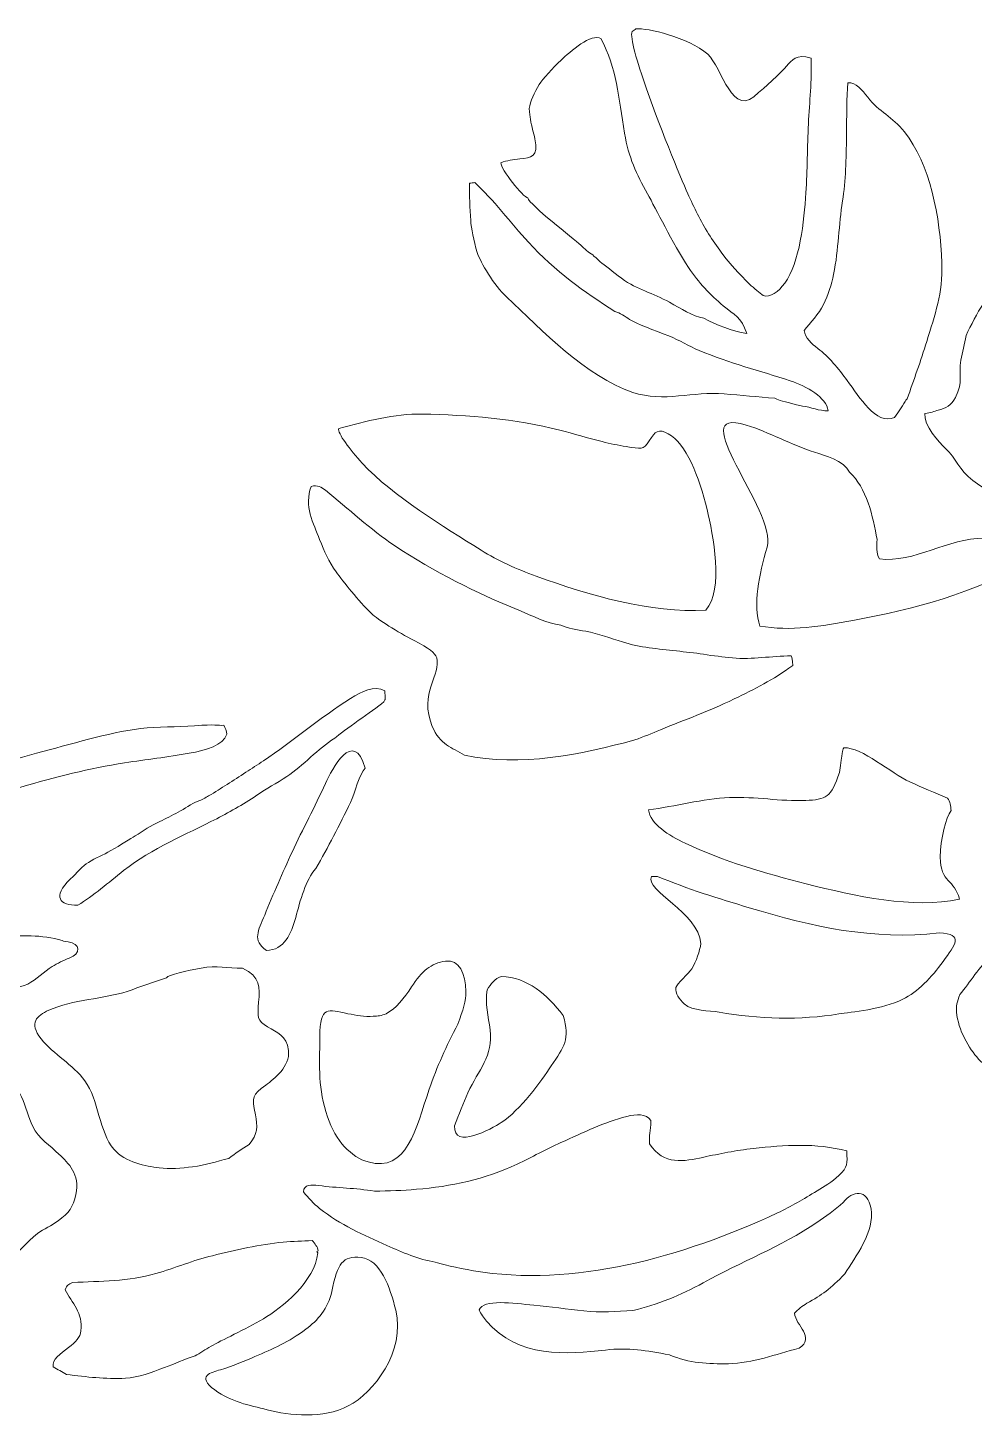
# Model space of a CAD drawing. Header units: millimetres. Extents: x -1203 to 1201, y -591 to 590.
# Drawn here: x -766 to -48, y -489 to 568 of the extents above; entities that cross this region are included whole.
import ezdxf

# ---------------------------------------------------------------- set-up
doc = ezdxf.new("R2010")
doc.units = ezdxf.units.MM
doc.header["$MEASUREMENT"] = 0
doc.layers.add('Layer 1', color=7, linetype='Continuous')

msp = doc.modelspace()

# ---------------------------------------------------------------- linework, layer by layer
at = {"layer": 'Layer 1', "color": 250, "lineweight": 20}
for points, knots in [([(-220.4128, 335.7366), (-231.2581, 337.4642), (-243.2218, 341.9722), (-253.0052, 347.3442), (-261.901, 348.9203), (-270.2845, 354.5457), (-278.9274, 359.3858), (-292.0442, 366.7312), (-302.7661, 368.4364), (-315.5216, 377.6745), (-321.9778, 382.3508), (-328.1135, 387.5693), (-331.8312, 390.2562), (-333.0046, 392.108), (-336.9179, 394.2682), (-337.3092, 395.3794), (-340.6644, 397.2603), (-343.5511, 400.0246), (-346.4566, 402.7332), (-352.3053, 408.1907), (-385.3616, 433.3085), (-386.6182, 438.661), (-390.0835, 439.0317), (-407.4142, 460.5172), (-407.1334, 465.3332), (-402.5231, 467.2627), (-397.6487, 467.7205), (-392.7295, 468.2459), (-384.1995, 469.1544), (-378.2169, 469.7558), (-381.2449, 483.5386), (-382.2934, 488.3126), (-383.7294, 492.4505), (-384.6663, 498.3823), (-384.9958, 500.4686), (-385.3308, 502.9802), (-385.6668, 506.6394), (-384.6375, 511.6979), (-381.7568, 519.0191), (-378.0277, 524.7556), (-375.2453, 529.036), (-367.773, 537.4894), (-361.4316, 543.3771), (-354.5901, 549.7264), (-338.1465, 564.1584), (-331.1034, 559.6747), (-318.9332, 537.1114), (-317.7926, 515.4974), (-313.1779, 487.8863), (-310.011, 468.9368), (-304.3244, 457.1821), (-295.6676, 441.6584), (-289.5795, 430.7364), (-276.7907, 404.5571), (-264.5487, 385.7626), (-257.076, 374.2908), (-247.9526, 364.9693), (-238.383, 356.8127), (-229.9508, 349.6255), (-224.3928, 348.4047), (-220.4128, 335.7366)], [0, 0, 0, 0, 0.05, 0.05, 0.05, 0.1, 0.1, 0.1, 0.15, 0.15, 0.15, 0.2, 0.2, 0.2, 0.25, 0.25, 0.25, 0.3, 0.3, 0.3, 0.35, 0.35, 0.35, 0.4, 0.4, 0.4, 0.45, 0.45, 0.45, 0.5, 0.5, 0.5, 0.55, 0.55, 0.55, 0.6, 0.6, 0.6, 0.65, 0.65, 0.65, 0.7, 0.7, 0.7, 0.75, 0.75, 0.75, 0.8, 0.8, 0.8, 0.85, 0.85, 0.85, 0.9, 0.9, 0.9, 0.95, 0.95, 0.95, 1, 1, 1, 1]), ([(-173.5254, 494.8645), (-174.3039, 477.4413), (-174.3851, 459.9464), (-175.4762, 442.511), (-176.8161, 421.0888), (-180.0276, 389.607), (-191.5333, 373.8424), (-196.1622, 367.5008), (-202.5069, 362.6548), (-208.002, 364.5084), (-210.3603, 366.7312), (-214.7181, 369.8906), (-218.3578, 373.2769), (-219.763, 374.582), (-232.1986, 387.0359), (-238.5165, 395.7494), (-241.7159, 400.1622), (-245.0057, 404.8087), (-248.2322, 409.6561), (-254.6049, 419.2268), (-259.339, 429.4537), (-264.2678, 439.922), (-268.2505, 448.3804), (-284.9469, 488.5771), (-296.4628, 521.4096), (-303.8453, 542.4548), (-309.0989, 560.4765), (-307.5119, 565.17), (-306.5069, 565.7873), (-305.5006, 566.4051), (-304.4936, 567.0848), (-296.0666, 567.8716), (-264.9964, 560.9483), (-249.989, 547.8007), (-239.0434, 538.2108), (-231.3763, 496.8755), (-211.4676, 518.863), (-209.4681, 519.2508), (-192.6362, 535.674), (-190.0745, 538.657), (-185.884, 543.5328), (-182.9411, 548.2284), (-171.4971, 544.7959), (-170.7925, 527.4894), (-172.7538, 512.148), (-173.5254, 494.8645)], [0, 0, 0, 0, 0.066666667, 0.066666667, 0.066666667, 0.133333333, 0.133333333, 0.133333333, 0.2, 0.2, 0.2, 0.266666667, 0.266666667, 0.266666667, 0.333333333, 0.333333333, 0.333333333, 0.4, 0.4, 0.4, 0.466666667, 0.466666667, 0.466666667, 0.533333333, 0.533333333, 0.533333333, 0.6, 0.6, 0.6, 0.666666667, 0.666666667, 0.666666667, 0.733333333, 0.733333333, 0.733333333, 0.8, 0.8, 0.8, 0.866666667, 0.866666667, 0.866666667, 0.933333333, 0.933333333, 0.933333333, 1, 1, 1, 1]), ([(-83.6764, 329.6593), (-88.1219, 314.9283), (-93.4891, 300.4661), (-98.4854, 286.034), (-99.7717, 285.2315), (-100.6663, 282.3289), (-108.1564, 271.834), (-122.3845, 266.0394), (-134.5917, 287.2923), (-143.9993, 300.0101), (-150.721, 309.1001), (-158.1315, 318.1987), (-166.2967, 324.3407), (-171.2028, 328.0304), (-175.8861, 332.0879), (-176.7515, 338.083), (-172.2659, 344.0105), (-165.5145, 350.3196), (-162.0197, 357.6611), (-158.4469, 365.1664), (-155.9093, 372.7655), (-154.3676, 380.5911), (-150.5278, 400.0764), (-150.5258, 418.1873), (-147.6467, 436.4039), (-145.2681, 451.4446), (-144.7818, 468.8433), (-144.5967, 485.2591), (-144.4222, 500.6796), (-144.5119, 515.2336), (-143.5454, 526.1492), (-137.1614, 526.4621), (-132.8824, 520.6389), (-128.5092, 515.0809), (-119.896, 504.1257), (-109.8523, 500.3713), (-100.5543, 488.8407), (-81.3303, 464.9996), (-73.2598, 423.5678), (-72.1423, 389.2794), (-71.3804, 365.8678), (-77.4442, 350.302), (-83.6764, 329.6593)], [0, 0, 0, 0, 0.071428571, 0.071428571, 0.071428571, 0.142857143, 0.142857143, 0.142857143, 0.214285714, 0.214285714, 0.214285714, 0.285714286, 0.285714286, 0.285714286, 0.357142857, 0.357142857, 0.357142857, 0.428571429, 0.428571429, 0.428571429, 0.5, 0.5, 0.5, 0.571428571, 0.571428571, 0.571428571, 0.642857143, 0.642857143, 0.642857143, 0.714285714, 0.714285714, 0.714285714, 0.785714286, 0.785714286, 0.785714286, 0.857142857, 0.857142857, 0.857142857, 0.928571429, 0.928571429, 0.928571429, 1, 1, 1, 1]), ([(-158.6377, 277.0192), (-165.4597, 276.7097), (-171.4411, 279.9836), (-178.0931, 280.4155), (-194.7529, 284.7376), (-194.7529, 284.7376), (-199.0575, 286.4673), (-211.843, 287.5971), (-224.6286, 288.7293), (-237.4141, 289.8615), (-261.1959, 291.965), (-283.3026, 283.1024), (-306.901, 290.9994), (-342.4398, 302.8961), (-375.5436, 337.8103), (-402.7951, 363.4307), (-412.3148, 372.3801), (-422.5877, 389.5233), (-425.0747, 397.3325), (-427.838, 406.0092), (-429.6533, 415.7727), (-430.0482, 421.478), (-430.7038, 430.9394), (-431.0755, 440.2049), (-430.8945, 449.8364), (-429.6086, 449.96), (-428.3227, 450.0835), (-426.9804, 450.2686), (-413.3068, 438.024), (-399.2617, 419.3559), (-386.1876, 405.1276), (-365.7212, 382.8538), (-343.9778, 367.2482), (-320.5937, 352.4699), (-316.458, 351.1725), (-312.9071, 348.8107), (-309.3015, 346.4566), (-303.9655, 342.9734), (-290.6044, 338.1971), (-279.537, 333.8078), (-271.5801, 330.6518), (-264.2503, 326.1177), (-256.5703, 322.8868), (-233.2098, 313.066), (-210.3347, 307.3782), (-187.3415, 299.7629), (-174.9242, 295.6522), (-159.6229, 287.0403), (-158.6377, 277.0192)], [0, 0, 0, 0, 0.0625, 0.0625, 0.0625, 0.125, 0.125, 0.125, 0.1875, 0.1875, 0.1875, 0.25, 0.25, 0.25, 0.3125, 0.3125, 0.3125, 0.375, 0.375, 0.375, 0.4375, 0.4375, 0.4375, 0.5, 0.5, 0.5, 0.5625, 0.5625, 0.5625, 0.625, 0.625, 0.625, 0.6875, 0.6875, 0.6875, 0.75, 0.75, 0.75, 0.8125, 0.8125, 0.8125, 0.875, 0.875, 0.875, 0.9375, 0.9375, 0.9375, 1, 1, 1, 1]), ([(105.3979, 198.1139), (83.4645, 198.1139), (62.3616, 195.3853), (40.1856, 197.3562), (6.4656, 200.3515), (-20.0475, 202.4808), (-48.6714, 224.0913), (-59.3081, 232.1238), (-61.2028, 240.9524), (-69.3274, 248.4035), (-74.1758, 252.8491), (-86.2742, 266.1259), (-85.0126, 274.9206), (-80.5985, 275.3857), (-78.1594, 276.6142), (-74.9036, 277.4353), (-69.2328, 278.8657), (-64.9404, 280.9671), (-61.8628, 287.0906), (-55.5937, 299.5645), (-59.6709, 304.0668), (-57.6349, 315.4697), (-56.5175, 321.7217), (-55.01, 327.5743), (-53.8182, 334.071), (-46.0631, 350.4865), (-36.4895, 368.5883), (-23.1941, 376.8587), (-2.6757, 389.6195), (-10.3104, 379.148), (-8.036, 355.0063), (-5.9769, 333.1529), (0.9762, 319.8342), (10.3927, 302.9157), (17.2663, 290.5629), (24.5892, 278.4678), (32.2599, 266.2347), (48.7144, 239.9909), (85.2615, 216.2283), (105.3979, 198.1139)], [0, 0, 0, 0, 0.076923077, 0.076923077, 0.076923077, 0.153846154, 0.153846154, 0.153846154, 0.230769231, 0.230769231, 0.230769231, 0.307692308, 0.307692308, 0.307692308, 0.384615385, 0.384615385, 0.384615385, 0.461538462, 0.461538462, 0.461538462, 0.538461538, 0.538461538, 0.538461538, 0.615384615, 0.615384615, 0.615384615, 0.692307692, 0.692307692, 0.692307692, 0.769230769, 0.769230769, 0.769230769, 0.846153846, 0.846153846, 0.846153846, 0.923076923, 0.923076923, 0.923076923, 1, 1, 1, 1]), ([(-251.4401, 125.6892), (-293.1607, 123.003), (-339.9731, 136.8219), (-380.3665, 151.4255), (-394.9396, 156.6933), (-409.2498, 163.0002), (-422.1627, 171.1632), (-450.3852, 189.0063), (-488.6565, 211.6091), (-512.4327, 237.2512), (-521.5354, 247.0686), (-531.5154, 260.1801), (-530.2908, 263.4981), (-509.345, 269.1691), (-488.1848, 274.8289), (-466.7775, 274.4575), (-432.066, 273.858), (-396.6558, 271.0478), (-362.4414, 262.2892), (-351.6513, 259.5263), (-341.052, 256.2458), (-330.2846, 253.5634), (-324.257, 252.0609), (-318.1766, 250.7467), (-311.98, 249.8174), (-300.8774, 248.1504), (-298.8194, 247.0234), (-294.4462, 254.1364), (-289.8892, 261.5507), (-287.4221, 263.574), (-279.9368, 259.5403), (-266.3789, 252.2324), (-256.5881, 227.1667), (-250.5487, 201.9967), (-246.0408, 183.2041), (-237.5911, 140.9858), (-251.4401, 125.6892)], [0, 0, 0, 0, 0.083333333, 0.083333333, 0.083333333, 0.166666667, 0.166666667, 0.166666667, 0.25, 0.25, 0.25, 0.333333333, 0.333333333, 0.333333333, 0.416666667, 0.416666667, 0.416666667, 0.5, 0.5, 0.5, 0.583333333, 0.583333333, 0.583333333, 0.666666667, 0.666666667, 0.666666667, 0.75, 0.75, 0.75, 0.833333333, 0.833333333, 0.833333333, 0.916666667, 0.916666667, 0.916666667, 1, 1, 1, 1]), ([(-4.6967, 162.2271), (-50.3048, 138.1925), (-91.5132, 126.5138), (-139.8322, 117.6939), (-163.2472, 113.4194), (-187.3443, 109.344), (-210.4049, 113.4649), (-215.8339, 129.5203), (-210.8989, 152.6291), (-204.9346, 173.3832), (-197.095, 200.6654), (-269.9505, 281.4595), (-220.8955, 266.1805), (-203.2895, 260.696), (-186.4011, 251.1439), (-168.843, 245.4904), (-161.363, 243.0825), (-146.6068, 239.6392), (-142.3716, 230.2814), (-129.4014, 219.0437), (-124.425, 196.4476), (-121.4063, 179.2204), (-121.6299, 173.4168), (-122.3001, 169.4646), (-119.5611, 164.5871), (-93.3856, 160.958), (-67.3096, 180.5851), (-40.3057, 180.1349), (-29.2895, 179.9523), (-18.4016, 179.3356), (-7.3903, 178.0644), (12.035, 175.8209), (14.9368, 172.574), (-4.6967, 162.2271)], [0, 0, 0, 0, 0.090909091, 0.090909091, 0.090909091, 0.181818182, 0.181818182, 0.181818182, 0.272727273, 0.272727273, 0.272727273, 0.363636364, 0.363636364, 0.363636364, 0.454545455, 0.454545455, 0.454545455, 0.545454545, 0.545454545, 0.545454545, 0.636363636, 0.636363636, 0.636363636, 0.727272727, 0.727272727, 0.727272727, 0.818181818, 0.818181818, 0.818181818, 0.909090909, 0.909090909, 0.909090909, 1, 1, 1, 1]), ([(-185.4723, 83.5822), (-200.7108, 72.4776), (-214.0078, 65.6907), (-229.9406, 58.1035), (-250.6428, 48.2445), (-266.1475, 42.8003), (-285.8992, 34.7536), (-292.3481, 32.1268), (-298.7622, 29.294), (-305.4442, 26.9651), (-346.5902, 15.9122), (-392.4876, 6.2187), (-434.751, 15.418), (-444.3068, 21.2328), (-453.5102, 23.5813), (-459.2383, 37.3148), (-469.7666, 62.5544), (-452.1703, 76.8248), (-455.881, 89.423), (-456.9811, 93.1581), (-461.653, 96.72), (-473.1117, 102.5496), (-485.5505, 108.8775), (-500.5754, 118.4989), (-505.3412, 123.0495), (-515.425, 132.6776), (-526.6872, 147.1454), (-532.3434, 154.7182), (-537.9587, 162.2369), (-541.1864, 170.3095), (-544.7665, 179.338), (-549.5005, 191.2764), (-556.8323, 204.6938), (-551.1996, 219.6005), (-546.5322, 220.8661), (-543.416, 218.9828), (-540.4103, 216.5899), (-522.9155, 202.6614), (-506.1229, 186.8076), (-488.0018, 174.7492), (-457.2559, 154.2913), (-426.1406, 138.8392), (-393.4337, 125.4593), (-382.9355, 121.1631), (-372.5148, 115.6996), (-361.5725, 114.2058), (-356.5278, 111.786), (-349.343, 110.7783), (-342.4772, 109.4984), (-333.0626, 107.7417), (-323.9404, 104.2145), (-314.6574, 101.4198), (-307.8703, 99.3768), (-301.1806, 97.8701), (-294.4187, 96.9776), (-280.8181, 95.1846), (-266.9107, 94.1153), (-253.2175, 92.0455), (-245.7882, 90.9227), (-238.4828, 90.0225), (-231.1332, 89.3082), (-216.0364, 87.8399), (-201.6135, 90.8667), (-186.6462, 90.8667), (-185.8092, 88.8308), (-185.8092, 88.8308), (-185.4723, 83.5822)], [0, 0, 0, 0, 0.045454545, 0.045454545, 0.045454545, 0.090909091, 0.090909091, 0.090909091, 0.136363636, 0.136363636, 0.136363636, 0.181818182, 0.181818182, 0.181818182, 0.227272727, 0.227272727, 0.227272727, 0.272727273, 0.272727273, 0.272727273, 0.318181818, 0.318181818, 0.318181818, 0.363636364, 0.363636364, 0.363636364, 0.409090909, 0.409090909, 0.409090909, 0.454545455, 0.454545455, 0.454545455, 0.5, 0.5, 0.5, 0.545454545, 0.545454545, 0.545454545, 0.590909091, 0.590909091, 0.590909091, 0.636363636, 0.636363636, 0.636363636, 0.681818182, 0.681818182, 0.681818182, 0.727272727, 0.727272727, 0.727272727, 0.772727273, 0.772727273, 0.772727273, 0.818181818, 0.818181818, 0.818181818, 0.863636364, 0.863636364, 0.863636364, 0.909090909, 0.909090909, 0.909090909, 0.954545455, 0.954545455, 0.954545455, 1, 1, 1, 1]), ([(-494.9609, 57.8351), (-495.2963, 57.1568), (-495.6311, 56.5387), (-495.9664, 55.9224), (-505.0237, 48.8203), (-526.3795, 34.2506), (-533.3671, 28.2611), (-546.3357, 20.4296), (-557.0621, 7.3387), (-569.6869, -0.8145), (-577.3316, -5.7511), (-586.2209, -10.6315), (-590.5624, -13.6635), (-601.1273, -21.0425), (-611.9506, -27.1478), (-622.9116, -32.8157), (-646.4349, -44.9836), (-671.8128, -55.0271), (-693.6592, -72.2242), (-705.2871, -81.3773), (-716.538, -91.3329), (-728.5283, -98.4956), (-742.1529, -98.6909), (-748.2783, -92.3619), (-734.0157, -78.564), (-729.5049, -74.2009), (-724.7839, -68.7113), (-720.4058, -65.9855), (-714.9834, -62.6101), (-709.3499, -60.5399), (-703.3648, -57.0889), (-696.0736, -52.8851), (-688.3151, -47.9303), (-684.9352, -45.915), (-678.4542, -42.0559), (-673.2781, -38.0001), (-666.2454, -34.9234), (-661.4984, -32.8454), (-656.9819, -30.3856), (-652.2348, -27.8814), (-647.2528, -25.2526), (-642.4851, -21.6683), (-636.9705, -19.491), (-634.2912, -18.4333), (-631.691, -16.9829), (-629.1016, -15.4663), (-619.3892, -9.7786), (-610.6753, -3.8307), (-600.8269, 2.4191), (-596.3518, 5.2587), (-591.9112, 8.1804), (-587.482, 11.1214), (-564.8018, 26.186), (-544.8594, 43.6141), (-521.2668, 58.4955), (-512.9753, 63.7266), (-503.2105, 68.8719), (-495.2963, 64.2572), (-495.1838, 62.0966), (-495.0722, 59.9351), (-494.9609, 57.8351)], [0, 0, 0, 0, 0.05, 0.05, 0.05, 0.1, 0.1, 0.1, 0.15, 0.15, 0.15, 0.2, 0.2, 0.2, 0.25, 0.25, 0.25, 0.3, 0.3, 0.3, 0.35, 0.35, 0.35, 0.4, 0.4, 0.4, 0.45, 0.45, 0.45, 0.5, 0.5, 0.5, 0.55, 0.55, 0.55, 0.6, 0.6, 0.6, 0.65, 0.65, 0.65, 0.7, 0.7, 0.7, 0.75, 0.75, 0.75, 0.8, 0.8, 0.8, 0.85, 0.85, 0.85, 0.9, 0.9, 0.9, 0.95, 0.95, 0.95, 1, 1, 1, 1]), ([(-615.3233, 31.2865), (-617.7786, 23.1113), (-631.1149, 19.1157), (-643.8851, 16.8565), (-660.2543, 13.9599), (-676.5302, 12.1224), (-692.8881, 9.613), (-719.5003, 5.5344), (-745.5061, -1.3612), (-771.6616, -8.7923), (-795.7844, -15.647), (-817.63, -22.6056), (-840.5185, -31.051), (-863.7788, -39.6354), (-886.7541, -49.0901), (-909.6929, -60.9333), (-912.5727, -62.4187), (-933.2868, -71.6478), (-948.5706, -79.4544), (-959.2146, -84.8891), (-965.6486, -92.6674), (-977.0723, -86.6041), (-981.6972, -84.15), (-983.4677, -79.5534), (-974.552, -71.1445), (-963.9706, -61.1661), (-943.0158, -52.7473), (-939.5222, -51.167), (-934.4155, -48.8567), (-929.0804, -46.371), (-923.6486, -43.8885), (-896.6305, -31.535), (-870.1023, -22.7438), (-842.6418, -12.2698), (-815.2121, -1.8099), (-788.0308, 9.6105), (-759.8774, 16.8971), (-734.2686, 23.5229), (-706.1546, 32.5024), (-680.7272, 35.6709), (-667.4765, 37.3218), (-653.4185, 36.6414), (-639.9035, 37.7365), (-623.2392, 39.0865), (-622.8045, 37.8118), (-617.6719, 38.1401), (-616.2735, 35.6079), (-615.3233, 34.2506), (-615.3233, 31.2865)], [0, 0, 0, 0, 0.0625, 0.0625, 0.0625, 0.125, 0.125, 0.125, 0.1875, 0.1875, 0.1875, 0.25, 0.25, 0.25, 0.3125, 0.3125, 0.3125, 0.375, 0.375, 0.375, 0.4375, 0.4375, 0.4375, 0.5, 0.5, 0.5, 0.5625, 0.5625, 0.5625, 0.625, 0.625, 0.625, 0.6875, 0.6875, 0.6875, 0.75, 0.75, 0.75, 0.8125, 0.8125, 0.8125, 0.875, 0.875, 0.875, 0.9375, 0.9375, 0.9375, 1, 1, 1, 1]), ([(-510.1105, 5.5394), (-514.426, 1.8952), (-518.2565, -13.8851), (-521.3694, -20.3968), (-529.6474, -37.7184), (-538.3381, -54.5987), (-547.7348, -70.772), (-555.1815, -78.9987), (-559.6249, -95.2749), (-562.9817, -107.7681), (-566.3029, -120.1239), (-571.6636, -132.8239), (-585.2463, -132.8239), (-596.0977, -125.1023), (-591.4956, -118.1721), (-586.5306, -105.9991), (-579.9428, -89.8514), (-572.904, -73.8723), (-565.6952, -58.2047), (-557.6234, -40.6633), (-548.3627, -23.9216), (-540.4371, -6.1795), (-535.4949, 4.8838), (-519.0574, 36.3278), (-510.1105, 5.5394)], [0, 0, 0, 0, 0.125, 0.125, 0.125, 0.25, 0.25, 0.25, 0.375, 0.375, 0.375, 0.5, 0.5, 0.5, 0.625, 0.625, 0.625, 0.75, 0.75, 0.75, 0.875, 0.875, 0.875, 1, 1, 1, 1]), ([(-58.8494, -93.9268), (-93.6576, -101.5395), (-138.1965, -91.6539), (-175.3459, -82.1847), (-206.2002, -74.3214), (-237.4031, -65.5708), (-267.1635, -51.3991), (-279.3767, -45.5839), (-293.6129, -36.911), (-294.9898, -26.1951), (-274.5859, -23.3903), (-254.0752, -17.685), (-233.4322, -16.7638), (-213.8929, -15.8923), (-194.8454, -19.7692), (-175.5797, -18.9383), (-160.265, -18.28), (-156.2409, -16.8649), (-149.9738, 2.2676), (-147.7928, 18.3825), (-147.7928, 18.3825), (-146.675, 21.0379), (-132.6084, 21.5072), (-111.1191, 1.7461), (-96.4762, -4.8328), (-86.9773, -9.0985), (-77.4629, -13.1886), (-67.849, -17.119), (-65.781, -20.144), (-65.6142, -22.7995), (-65.0532, -26.627), (-69.0237, -31.6978), (-73.3369, -48.3562), (-73.347, -61.9976), (-73.3617, -81.967), (-62.2403, -78.7327), (-58.8494, -93.9268)], [0, 0, 0, 0, 0.083333333, 0.083333333, 0.083333333, 0.166666667, 0.166666667, 0.166666667, 0.25, 0.25, 0.25, 0.333333333, 0.333333333, 0.333333333, 0.416666667, 0.416666667, 0.416666667, 0.5, 0.5, 0.5, 0.583333333, 0.583333333, 0.583333333, 0.666666667, 0.666666667, 0.666666667, 0.75, 0.75, 0.75, 0.833333333, 0.833333333, 0.833333333, 0.916666667, 0.916666667, 0.916666667, 1, 1, 1, 1]), ([(-71.2266, -141.2211), (-79.986, -153.4713), (-90.6474, -164.4216), (-101.8183, -170.0012), (-117.5027, -177.8348), (-140.9854, -179.602), (-150.5051, -181.158), (-179.1618, -185.8442), (-211.925, -185.1645), (-241.3254, -179.7892), (-249.1058, -178.3665), (-261.3522, -179.1354), (-267.8028, -173.5152), (-271.6041, -170.2045), (-274.8883, -165.3123), (-274.1613, -161.1306), (-273.6571, -158.2256), (-264.3381, -150.3685), (-262.1555, -146.8525), (-258.5612, -141.06), (-256.1465, -133.2835), (-255.1854, -127.6384), (-256.8268, -104.0868), (-298.0933, -87.5015), (-292.698, -76.7619), (-291.1885, -76.7619), (-289.679, -76.6992), (-288.1694, -76.638), (-265.5943, -86.1467), (-241.571, -93.5316), (-218.4946, -100.4804), (-170.4735, -114.9412), (-124.1993, -125.3837), (-74.2229, -119.4869), (-54.7896, -120.51), (-62.2355, -128.6436), (-71.2266, -141.2211)], [0, 0, 0, 0, 0.083333333, 0.083333333, 0.083333333, 0.166666667, 0.166666667, 0.166666667, 0.25, 0.25, 0.25, 0.333333333, 0.333333333, 0.333333333, 0.416666667, 0.416666667, 0.416666667, 0.5, 0.5, 0.5, 0.583333333, 0.583333333, 0.583333333, 0.666666667, 0.666666667, 0.666666667, 0.75, 0.75, 0.75, 0.833333333, 0.833333333, 0.833333333, 0.916666667, 0.916666667, 0.916666667, 1, 1, 1, 1]), ([(78.2812, -154.3266), (70.4468, -161.0588), (67.6181, -168.3244), (68.783, -182.1681), (69.2344, -187.5325), (69.7455, -192.8528), (69.6188, -198.2708), (60.6256, -200.3088), (51.1299, -202.0833), (42.0592, -204.8385), (27.8847, -209.1458), (17.1469, -213.111), (2.8694, -217.9052), (-14.9957, -227.5777), (-25.6214, -229.936), (-41.1273, -218.3056), (-42.2707, -217.4477), (-43.3395, -216.4961), (-44.2848, -215.4213), (-51.6402, -207.0721), (-59.8183, -193.5829), (-61.0039, -179.6317), (-61.3408, -175.6617), (-60.7904, -171.7068), (-58.4585, -166.412), (-50.8921, -157.0818), (-43.1946, -145.121), (-35.2766, -137.2076), (-19.3677, -121.308), (11.9051, -112.3313), (24.469, -112.0506), (36.2946, -111.7891), (47.7285, -117.0009), (59.3397, -119.8737), (65.8427, -121.4833), (71.9917, -123.738), (78.4533, -125.7487), (81.6587, -126.7466), (87.5674, -127.7766), (91.3983, -130.8198), (101.1461, -138.5618), (82.7558, -150.4809), (78.2812, -154.3266)], [0, 0, 0, 0, 0.071428571, 0.071428571, 0.071428571, 0.142857143, 0.142857143, 0.142857143, 0.214285714, 0.214285714, 0.214285714, 0.285714286, 0.285714286, 0.285714286, 0.357142857, 0.357142857, 0.357142857, 0.428571429, 0.428571429, 0.428571429, 0.5, 0.5, 0.5, 0.571428571, 0.571428571, 0.571428571, 0.642857143, 0.642857143, 0.642857143, 0.714285714, 0.714285714, 0.714285714, 0.785714286, 0.785714286, 0.785714286, 0.857142857, 0.857142857, 0.857142857, 0.928571429, 0.928571429, 0.928571429, 1, 1, 1, 1]), ([(-735.0297, -138.7577), (-739.0233, -140.1427), (-744.1142, -142.7806), (-747.9179, -145.1648), (-753.7572, -148.8282), (-760.177, -155.196), (-766.4348, -158.4464), (-774.2204, -162.4899), (-779.2909, -159.5944), (-781.7653, -149.5083), (-782.7833, -145.3608), (-783.3865, -140.9669), (-784.9939, -136.8373), (-787.7329, -132.7004), (-794.5528, -126.0326), (-787.7329, -122.2656), (-772.2469, -121.7724), (-755.5878, -120.6612), (-740.3815, -125.2913), (-739.7954, -125.894), (-739.6473, -126.0442), (-735.8135, -126.4715), (-726.466, -127.5148), (-725.6898, -135.5199), (-735.0297, -138.7577)], [0, 0, 0, 0, 0.125, 0.125, 0.125, 0.25, 0.25, 0.25, 0.375, 0.375, 0.375, 0.5, 0.5, 0.5, 0.625, 0.625, 0.625, 0.75, 0.75, 0.75, 0.875, 0.875, 0.875, 1, 1, 1, 1]), ([(-603.3045, -146.2837), (-589.6321, -152.5865), (-590.191, -161.2527), (-591.1205, -172.1614), (-592.1045, -183.6983), (-592.3147, -185.9967), (-584.4089, -190.9005), (-577.0974, -195.4368), (-570.0514, -196.9814), (-568.3632, -208.8893), (-567.4345, -221.4104), (-578.8582, -229.9443), (-585.7144, -235.2003), (-595.8993, -243.009), (-596.623, -243.4458), (-593.5629, -257.8215), (-591.8601, -265.8221), (-591.6746, -272.8543), (-598.4394, -280.3259), (-603.5834, -283.4748), (-608.8938, -287.1789), (-613.7581, -290.8227), (-623.8331, -293.3647), (-630.7302, -295.8381), (-641.3234, -297.2213), (-649.8217, -298.3308), (-658.5467, -299.1029), (-666.7938, -297.9906), (-676.7343, -296.6501), (-692.2313, -294.1813), (-701.1136, -283.8424), (-712.0978, -271.0581), (-712.8634, -245.9248), (-723.0507, -231.9817), (-732.5281, -219.0105), (-746.5569, -212.3476), (-756.3603, -199.9427), (-765.9818, -187.7705), (-759.5121, -182.3788), (-750.579, -178.3213), (-732.7075, -170.2018), (-707.958, -169.6169), (-690.982, -163.9722), (-681.0953, -160.6857), (-671.2839, -156.7801), (-661.1103, -153.6917), (-659.8614, -151.3016), (-645.2517, -148.2199), (-634.7388, -146.2624), (-622.8272, -144.0431), (-614.8618, -146.7569), (-603.3045, -146.2837)], [0, 0, 0, 0, 0.058823529, 0.058823529, 0.058823529, 0.117647059, 0.117647059, 0.117647059, 0.176470588, 0.176470588, 0.176470588, 0.235294118, 0.235294118, 0.235294118, 0.294117647, 0.294117647, 0.294117647, 0.352941176, 0.352941176, 0.352941176, 0.411764706, 0.411764706, 0.411764706, 0.470588235, 0.470588235, 0.470588235, 0.529411765, 0.529411765, 0.529411765, 0.588235294, 0.588235294, 0.588235294, 0.647058824, 0.647058824, 0.647058824, 0.705882353, 0.705882353, 0.705882353, 0.764705882, 0.764705882, 0.764705882, 0.823529412, 0.823529412, 0.823529412, 0.882352941, 0.882352941, 0.882352941, 0.941176471, 0.941176471, 0.941176471, 1, 1, 1, 1]), ([(-439.7822, -188.7617), (-448.7461, -206.1355), (-455.5494, -220.7027), (-461.5426, -238.3162), (-471.8927, -268.7281), (-478.2114, -301.7121), (-507.9365, -293.5393), (-520.7987, -290.0037), (-532.5955, -277.6145), (-538.8528, -259.2296), (-546.181, -237.7017), (-544.8383, -222.0467), (-544.6244, -198.5095), (-544.4056, -174.2001), (-538.572, -177.9444), (-523.349, -180.9396), (-516.9702, -182.1933), (-510.6167, -183.4449), (-504.0422, -182.9287), (-500.8072, -182.676), (-497.6213, -182.5237), (-494.3631, -180.9537), (-486.8806, -177.3515), (-480.3392, -168.8207), (-475.0145, -160.6224), (-467.2529, -148.6686), (-460.1942, -142.5482), (-449.1265, -140.9676), (-438.67, -139.4728), (-433.9027, -150.4834), (-433.7257, -163.989), (-433.6282, -171.4177), (-435.8956, -178.1502), (-439.7822, -188.7617)], [0, 0, 0, 0, 0.090909091, 0.090909091, 0.090909091, 0.181818182, 0.181818182, 0.181818182, 0.272727273, 0.272727273, 0.272727273, 0.363636364, 0.363636364, 0.363636364, 0.454545455, 0.454545455, 0.454545455, 0.545454545, 0.545454545, 0.545454545, 0.636363636, 0.636363636, 0.636363636, 0.727272727, 0.727272727, 0.727272727, 0.818181818, 0.818181818, 0.818181818, 0.909090909, 0.909090909, 0.909090909, 1, 1, 1, 1]), ([(-368.8848, -220.5487), (-376.8315, -232.6334), (-392.2522, -254.015), (-406.8895, -263.6574), (-413.9927, -268.3354), (-443.3781, -284.3978), (-442.354, -266.1875), (-438.8604, -257.2343), (-435.687, -249.0227), (-432.1317, -241.0652), (-424.2791, -223.5013), (-412.6386, -213.2695), (-415.2811, -193.29), (-416.6279, -183.1124), (-419.2589, -173.0808), (-417.4762, -162.8305), (-414.738, -158.1993), (-411.9989, -154.3098), (-406.7989, -152.7048), (-386.7295, -153.2612), (-372.0833, -166.412), (-359.8396, -182.2787), (-354.2877, -200.6724), (-359.1939, -205.8128), (-368.8848, -220.5487)], [0, 0, 0, 0, 0.125, 0.125, 0.125, 0.25, 0.25, 0.25, 0.375, 0.375, 0.375, 0.5, 0.5, 0.5, 0.625, 0.625, 0.625, 0.75, 0.75, 0.75, 0.875, 0.875, 0.875, 1, 1, 1, 1]), ([(-730.0038, -318.3415), (-732.0394, -327.7746), (-735.0524, -332.3119), (-743.3909, -338.2825), (-748.4557, -341.9092), (-754.1814, -344.2857), (-759.1626, -347.9991), (-767.3902, -354.1391), (-774.4546, -364.2799), (-783.0926, -368.8638), (-786.0622, -368.8638), (-789.6954, -370.1535), (-793.1525, -370.8066), (-801.6541, -372.4131), (-812.5567, -368.8666), (-821.1975, -365.9641), (-830.5337, -362.8316), (-841.3458, -359.7334), (-841.3458, -347.8714), (-834.5485, -346.0157), (-829.1735, -339.5821), (-823.2177, -335.3663), (-816.0625, -330.3058), (-808.6341, -323.7353), (-802.2305, -316.8635), (-795.346, -309.4758), (-786.3654, -297.249), (-786.156, -287.7438), (-785.9798, -279.7103), (-791.6876, -268.9858), (-794.9446, -262.7306), (-798.4743, -258.832), (-800.9101, -251.6543), (-802.2013, -244.6334), (-805.4782, -226.8087), (-797.4729, -226.33), (-785.798, -229.0778), (-771.3544, -232.4752), (-768.8799, -253.251), (-762.6672, -266.4885), (-758.2624, -275.8719), (-749.3098, -281.2457), (-742.8263, -287.5523), (-735.4945, -294.6873), (-726.6157, -302.6364), (-730.0038, -318.3415)], [0, 0, 0, 0, 0.066666667, 0.066666667, 0.066666667, 0.133333333, 0.133333333, 0.133333333, 0.2, 0.2, 0.2, 0.266666667, 0.266666667, 0.266666667, 0.333333333, 0.333333333, 0.333333333, 0.4, 0.4, 0.4, 0.466666667, 0.466666667, 0.466666667, 0.533333333, 0.533333333, 0.533333333, 0.6, 0.6, 0.6, 0.666666667, 0.666666667, 0.666666667, 0.733333333, 0.733333333, 0.733333333, 0.8, 0.8, 0.8, 0.866666667, 0.866666667, 0.866666667, 0.933333333, 0.933333333, 0.933333333, 1, 1, 1, 1]), ([(-150.4003, -303.894), (-155.4916, -308.9025), (-161.8484, -312.346), (-166.9185, -315.4565), (-177.5122, -321.9528), (-186.2553, -327.2262), (-197.0877, -332.2595), (-269.4662, -365.8948), (-352.1758, -389.1874), (-427.9331, -376.1262), (-440.6476, -373.9338), (-452.9837, -371.0537), (-457.113, -369.5424), (-469.3051, -367.9062), (-482.0245, -362.1302), (-493.7351, -356.9464), (-511.1837, -349.2209), (-529.3701, -341.2495), (-544.7823, -328.861), (-549.2854, -325.2417), (-553.329, -320.894), (-557.0706, -316.1358), (-556.6391, -310.6381), (-551.0636, -310.6668), (-545.5405, -311.4308), (-531.3108, -313.3985), (-517.4305, -313.3159), (-503.1225, -315.7043), (-492.1667, -315.6675), (-481.7517, -315.1572), (-471.2315, -314.3291), (-445.3528, -312.2869), (-419.4278, -306.6415), (-394.7273, -295.1889), (-383.5777, -290.0201), (-372.7104, -283.6768), (-361.6637, -278.8675), (-344.2184, -271.2719), (-328.9305, -263.2794), (-311.4256, -258.9517), (-304.1339, -257.1478), (-296.8736, -256.5014), (-293.2562, -261.9886), (-293.1104, -271.0154), (-294.9447, -272.7674), (-294.1504, -279.7705), (-283.7146, -296.4429), (-267.5654, -293.0252), (-253.6953, -290.0443), (-240.5586, -287.2209), (-228.7821, -284.7541), (-215.3935, -283.3107), (-191.6616, -280.7509), (-167.7697, -278.8693), (-144.2704, -285.2031), (-144.2704, -295.1644), (-143.2427, -296.8531), (-150.4003, -303.894)], [0, 0, 0, 0, 0.052631579, 0.052631579, 0.052631579, 0.105263158, 0.105263158, 0.105263158, 0.157894737, 0.157894737, 0.157894737, 0.210526316, 0.210526316, 0.210526316, 0.263157895, 0.263157895, 0.263157895, 0.315789474, 0.315789474, 0.315789474, 0.368421053, 0.368421053, 0.368421053, 0.421052632, 0.421052632, 0.421052632, 0.473684211, 0.473684211, 0.473684211, 0.526315789, 0.526315789, 0.526315789, 0.578947368, 0.578947368, 0.578947368, 0.631578947, 0.631578947, 0.631578947, 0.684210526, 0.684210526, 0.684210526, 0.736842105, 0.736842105, 0.736842105, 0.789473684, 0.789473684, 0.789473684, 0.842105263, 0.842105263, 0.842105263, 0.894736842, 0.894736842, 0.894736842, 0.947368421, 0.947368421, 0.947368421, 1, 1, 1, 1]), ([(-417.9519, -414.3916), (-420.1795, -411.7092), (-422.2841, -408.9961), (-423.7381, -405.9707), (-420.175, -397.4501), (-397.7112, -400.843), (-382.1744, -402.2902), (-369.3406, -403.4844), (-356.8205, -405.4069), (-344.0387, -406.7432), (-331.5791, -408.0462), (-319.322, -407.0141), (-306.8413, -406.4033), (-288.719, -402.1995), (-270.2963, -394.7684), (-253.3758, -385.3143), (-224.5219, -369.1924), (-194.9279, -358.1928), (-167.0383, -339.5005), (-160.2682, -334.9642), (-153.6, -329.9733), (-147.0654, -324.3481), (-140.1026, -314.9469), (-128.5433, -313.8034), (-125.9666, -329.0412), (-123.0498, -346.2803), (-137.8827, -365.9844), (-145.948, -378.4337), (-156.5595, -390.0014), (-163.4997, -394.4471), (-174.6705, -400.9203), (-178.2116, -402.9716), (-181.5667, -405.3918), (-184.0192, -408.3784), (-183.4603, -417.8261), (-167.8635, -426.8403), (-180.6092, -434.9892), (-198.6224, -439.5375), (-215.6134, -446.4804), (-234.3544, -446.7604), (-249.6805, -446.9885), (-264.2053, -446.4338), (-279.0573, -440.053), (-297.0319, -436.8372), (-309.7488, -434.3232), (-327.7814, -436.4309), (-356.3432, -439.7705), (-394.4944, -442.6244), (-417.9519, -414.3916)], [0, 0, 0, 0, 0.0625, 0.0625, 0.0625, 0.125, 0.125, 0.125, 0.1875, 0.1875, 0.1875, 0.25, 0.25, 0.25, 0.3125, 0.3125, 0.3125, 0.375, 0.375, 0.375, 0.4375, 0.4375, 0.4375, 0.5, 0.5, 0.5, 0.5625, 0.5625, 0.5625, 0.625, 0.625, 0.625, 0.6875, 0.6875, 0.6875, 0.75, 0.75, 0.75, 0.8125, 0.8125, 0.8125, 0.875, 0.875, 0.875, 0.9375, 0.9375, 0.9375, 1, 1, 1, 1]), ([(-545.834, -361.146), (-546.2253, -361.3312), (-546.6158, -361.4558), (-547.007, -361.5793), (-546.7838, -361.888), (-546.5049, -362.196), (-546.2253, -362.4431), (-548.1274, -384.3434), (-573.8811, -404.4654), (-587.5368, -412.6276), (-601.3822, -420.9037), (-619.4834, -428.8927), (-627.237, -433.4818), (-631.4936, -436.0011), (-635.6274, -438.6481), (-639.4169, -440.9172), (-647.5938, -443.3251), (-655.0222, -446.9262), (-662.7413, -449.7622), (-671.7328, -453.0651), (-682.9921, -457.361), (-692.2057, -457.7975), (-707.8918, -458.5426), (-721.4543, -456.9008), (-737.0831, -454.8701), (-740.4384, -453.019), (-743.7915, -451.1038), (-747.0902, -449.1904), (-748.4501, -443.6181), (-741.6126, -439.2659), (-735.5168, -434.5409), (-729.6154, -429.9675), (-726.8134, -426.8417), (-726.1286, -421.7849), (-724.2931, -408.2454), (-733.0095, -400.3613), (-738.0334, -390.7207), (-736.4122, -386.7689), (-735.9649, -386.7689), (-732.4437, -384.9787), (-711.3034, -384.2878), (-689.9408, -384.124), (-669.0864, -378.2622), (-654.6849, -374.2146), (-640.2802, -368.0199), (-626.2128, -364.7349), (-608.4781, -360.5923), (-590.2547, -356.0627), (-572.4214, -354.4191), (-565.1217, -353.7454), (-557.7209, -353.8895), (-550.4174, -353.1199), (-548.5178, -355.7127), (-546.2805, -357.8742), (-545.834, -361.146)], [0, 0, 0, 0, 0.055555556, 0.055555556, 0.055555556, 0.111111111, 0.111111111, 0.111111111, 0.166666667, 0.166666667, 0.166666667, 0.222222222, 0.222222222, 0.222222222, 0.277777778, 0.277777778, 0.277777778, 0.333333333, 0.333333333, 0.333333333, 0.388888889, 0.388888889, 0.388888889, 0.444444444, 0.444444444, 0.444444444, 0.5, 0.5, 0.5, 0.555555556, 0.555555556, 0.555555556, 0.611111111, 0.611111111, 0.611111111, 0.666666667, 0.666666667, 0.666666667, 0.722222222, 0.722222222, 0.722222222, 0.777777778, 0.777777778, 0.777777778, 0.833333333, 0.833333333, 0.833333333, 0.888888889, 0.888888889, 0.888888889, 0.944444444, 0.944444444, 0.944444444, 1, 1, 1, 1]), ([(-523.0174, -478.8802), (-542.3643, -488.9058), (-567.3517, -486.1541), (-584.5335, -481.7862), (-598.4349, -478.2516), (-612.0034, -475.8293), (-624.3843, -466.6748), (-638.8746, -455.9565), (-626.995, -453.4253), (-620.1812, -451.4272), (-611.2228, -448.8008), (-600.4681, -444.2046), (-594.0699, -441.4145), (-580.1279, -435.3291), (-568.5016, -430.4365), (-555.1547, -420.5407), (-546.5025, -414.1257), (-538.0638, -404.5855), (-535.5492, -391.9674), (-531.2065, -370.1721), (-527.309, -364.7916), (-513.3427, -366.1247), (-498.9656, -367.4988), (-491.1122, -388.7548), (-487.0244, -406.0054), (-479.5034, -437.7553), (-503.72, -468.8804), (-523.0174, -478.8802)], [0, 0, 0, 0, 0.111111111, 0.111111111, 0.111111111, 0.222222222, 0.222222222, 0.222222222, 0.333333333, 0.333333333, 0.333333333, 0.444444444, 0.444444444, 0.444444444, 0.555555556, 0.555555556, 0.555555556, 0.666666667, 0.666666667, 0.666666667, 0.777777778, 0.777777778, 0.777777778, 0.888888889, 0.888888889, 0.888888889, 1, 1, 1, 1])]:
    msp.add_open_spline(points, degree=3, knots=knots, dxfattribs=at)

doc.saveas('drawing.dxf')
